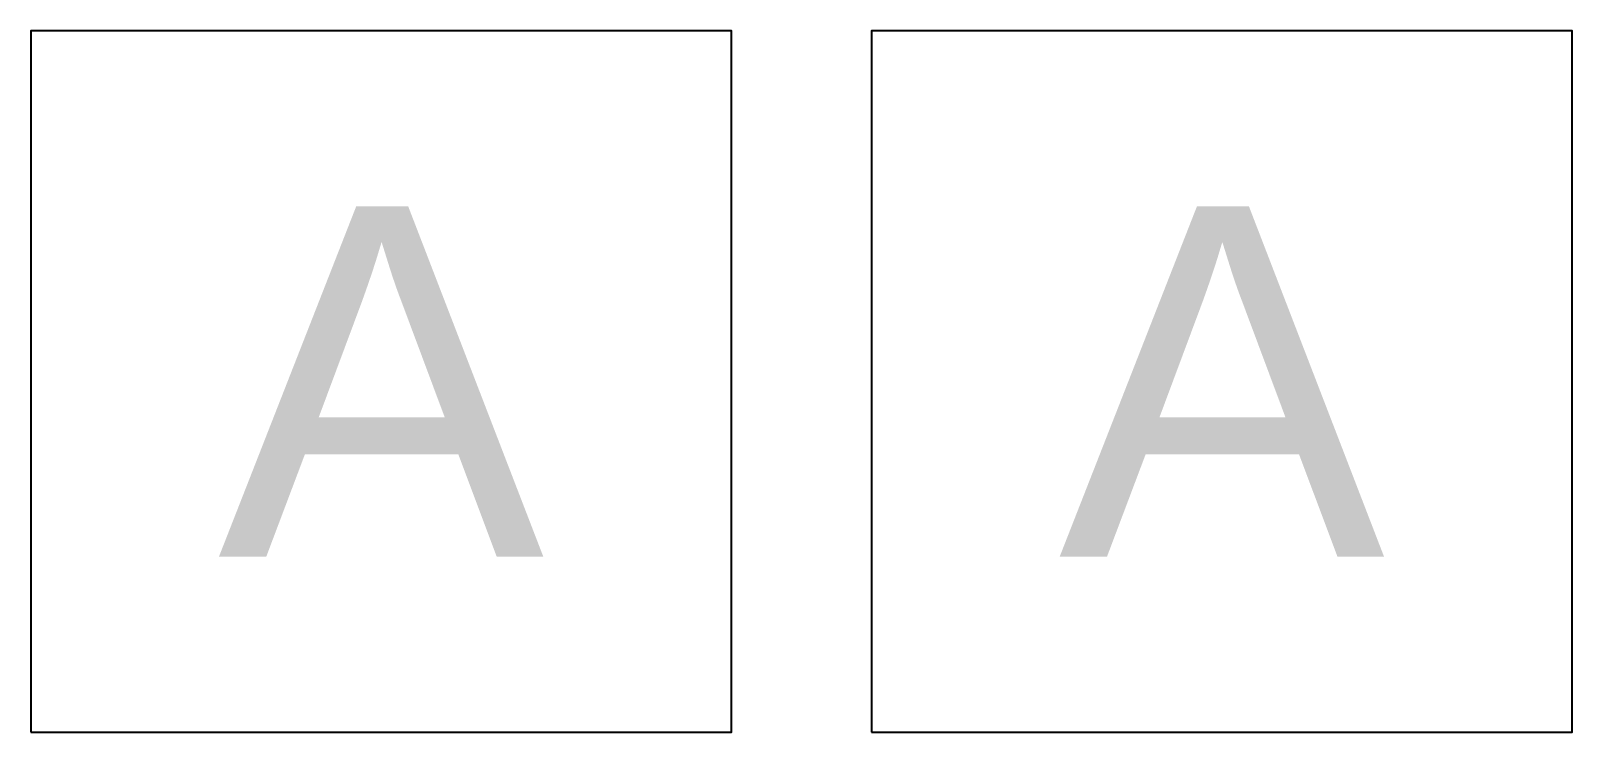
# Model space of a CAD drawing. Header units: millimetres. Extents: x 0 to 22, y 0 to 10.
import ezdxf
from ezdxf.enums import TextEntityAlignment as Align

# ---------------------------------------------------------------- set-up
doc = ezdxf.new("R2010")
doc.units = ezdxf.units.MM
doc.layers.get('0').update_dxf_attribs({"lineweight": 25})
doc.styles.add('textstyle11', font='Arial.ttf')
doc.styles.add('textstyle12', font='Arial.ttf')
doc.styles.add('textstyle13', font='Arial.ttf')

# ---------------------------------------------------------------- blocks, each defined once
blk = doc.blocks.new('block 1')
at = {"flags": 128}
blk.add_lwpolyline([(0, 0), (10, 0), (10, 10), (0, 10)], close=True, dxfattribs=at)
at = {"style": 'textstyle12'}
blk.add_attdef('a', text='', height=5, dxfattribs=at).set_placement((5, 5), align=Align.MIDDLE_CENTER)

msp = doc.modelspace()

# ---------------------------------------------------------------- block references
ref = msp.add_blockref('block 1', (0, 0))
ref.add_attrib('a', 'A', dxfattribs={"height": 5, "style": 'textstyle11'}).set_placement((5, 5), align=Align.MIDDLE_CENTER)
ref = msp.add_blockref('block 1', (12, 0))
ref.add_attrib('a', 'A', dxfattribs={"height": 5, "style": 'textstyle13'}).set_placement((17, 5), align=Align.MIDDLE_CENTER)

doc.saveas('drawing.dxf')
